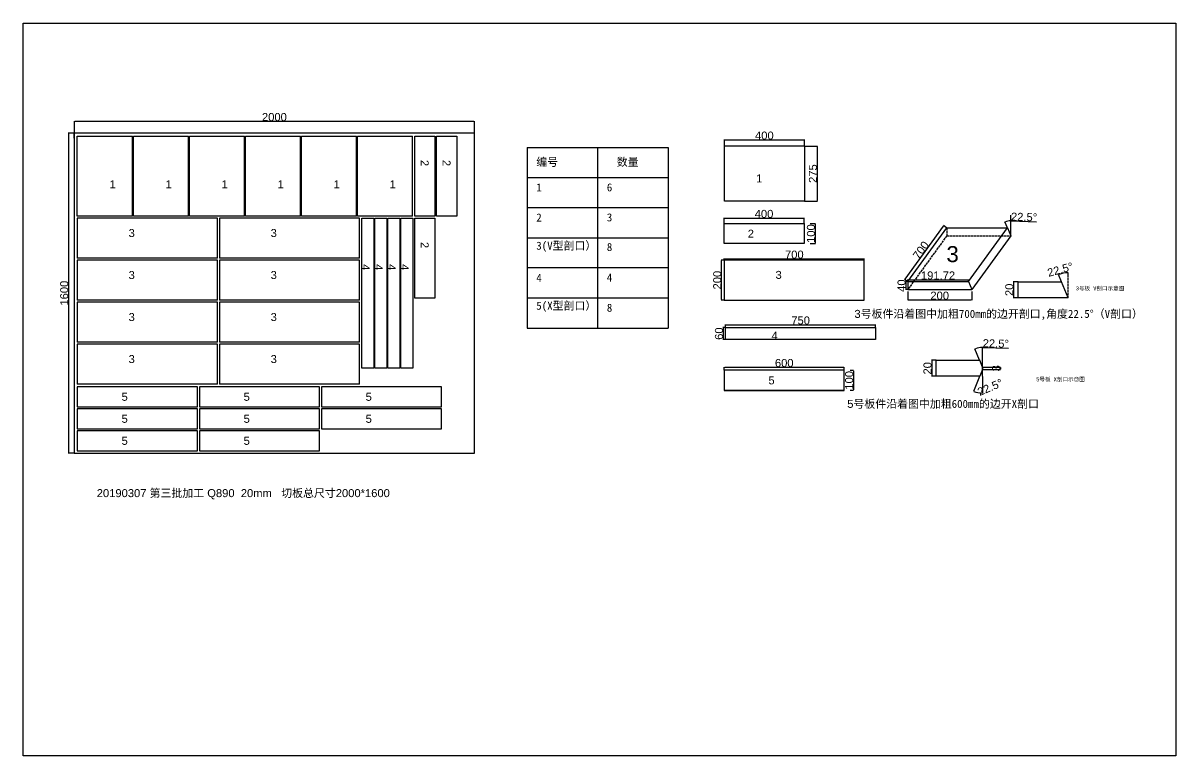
# Model space of a CAD drawing. Header units: millimetres. Extents: x 1213 to 10925, y 716 to 4379.
# Drawn here: x 1213 to 6975, y 716 to 4379 of the extents above; entities that cross this region are included whole.
import ezdxf

# ---------------------------------------------------------------- set-up
doc = ezdxf.new("R2010")
doc.units = ezdxf.units.MM
doc.linetypes.add('ACAD_ISO02W100', pattern=[15, 12, -3])
doc.layers.add('尺寸标注', color=6, linetype='Continuous')
doc.layers.add('标号', color=4, linetype='Continuous')
doc.styles.get("Standard").update_dxf_attribs({"font": 'arial.ttf'})
doc.dimstyles.new('边框总尺寸', dxfattribs={"dimtxt": 40, "dimasz": 2.5, "dimexe": 1.25, "dimexo": 0.625, "dimtad": 1, "dimtxsty": 'Standard', "dimcen": 2.5, "dimclrd": 6, "dimclre": 6, "dimclrt": 6, "dimadec": 0, "dimazin": 0, "dimtfac": 1, "dimtmove": 0, "dimatfit": 3, "dimfxl": 1, "dimarcsym": 0})

# ---------------------------------------------------------------- blocks, each defined once
blk = doc.blocks.new('*D38')
at = {"layer": 'Defpoints', "color": 0, "transparency": 16777216}
for p in [(4718, 3764), (5118, 3795.3), (5118, 3764)]:
    blk.add_point(p, dxfattribs=at)
at = {"layer": '尺寸标注', "color": 6, "lineweight": -2, "transparency": 16777216}
for p, q in [((4718, 3764.7), (4718, 3796.6)), ((4720.5, 3795.3), (5115.5, 3795.3)), ((5118, 3764.7), (5118, 3796.6))]:
    blk.add_line(p, q, dxfattribs=at)
at = {"layer": '尺寸标注', "color": 6, "transparency": 16777216}
for points in [[(4720.5, 3795.7), (4720.5, 3794.9), (4718, 3795.3)], [(5115.5, 3795.7), (5115.5, 3794.9), (5118, 3795.3)]]:
    blk.add_solid(points, dxfattribs=at)
at = {"layer": '尺寸标注', "color": 6, "transparency": 16777216, "insert": (4918, 3816.4), "char_height": 40, "attachment_point": 5}
blk.add_mtext('400', dxfattribs=at)
blk = doc.blocks.new('*D39')
at = {"layer": 'Defpoints', "color": 0, "transparency": 16777216}
for p in [(5118, 3764), (5118, 3489), (5182.1, 3489)]:
    blk.add_point(p, dxfattribs=at)
at = {"layer": '尺寸标注', "color": 6, "lineweight": -2, "transparency": 16777216}
for p, q in [((5118.6, 3764), (5183.3, 3764)), ((5182.1, 3761.5), (5182.1, 3491.5)), ((5118.6, 3489), (5183.3, 3489))]:
    blk.add_line(p, q, dxfattribs=at)
at = {"layer": '尺寸标注', "color": 6, "transparency": 16777216}
for points in [[(5181.7, 3761.5), (5182.5, 3761.5), (5182.1, 3764)], [(5181.7, 3491.5), (5182.5, 3491.5), (5182.1, 3489)]]:
    blk.add_solid(points, dxfattribs=at)
at = {"layer": '尺寸标注', "color": 6, "transparency": 16777216, "insert": (5161, 3626.5), "char_height": 40, "attachment_point": 5, "rotation": 90}
blk.add_mtext('275', dxfattribs=at)
blk = doc.blocks.new('*D40')
at = {"layer": 'Defpoints', "color": 0, "transparency": 16777216}
for p in [(4703.7, 3194), (4717.7, 3194), (4717.7, 2994)]:
    blk.add_point(p, dxfattribs=at)
at = {"layer": '尺寸标注', "color": 6, "lineweight": -2, "transparency": 16777216}
for p, q in [((4717.1, 3194), (4702.4, 3194)), ((4703.7, 2996.5), (4703.7, 3191.5)), ((4717.1, 2994), (4702.4, 2994))]:
    blk.add_line(p, q, dxfattribs=at)
at = {"layer": '尺寸标注', "color": 6, "transparency": 16777216}
for points in [[(4703.3, 3191.5), (4704.1, 3191.5), (4703.7, 3194)], [(4703.3, 2996.5), (4704.1, 2996.5), (4703.7, 2994)]]:
    blk.add_solid(points, dxfattribs=at)
at = {"layer": '尺寸标注', "color": 6, "transparency": 16777216, "insert": (4682.6, 3094), "char_height": 40, "attachment_point": 5, "rotation": 90}
blk.add_mtext('200', dxfattribs=at)
blk = doc.blocks.new('*D41')
at = {"layer": 'Defpoints', "color": 0, "transparency": 16777216}
for p in [(4717.7, 3194), (5417.7, 3200.4), (5417.7, 3194)]:
    blk.add_point(p, dxfattribs=at)
at = {"layer": '尺寸标注', "color": 6, "lineweight": -2, "transparency": 16777216}
for p, q in [((4717.7, 3194.6), (4717.7, 3201.6)), ((4720.2, 3200.4), (5415.2, 3200.4)), ((5417.7, 3194.6), (5417.7, 3201.6))]:
    blk.add_line(p, q, dxfattribs=at)
at = {"layer": '尺寸标注', "color": 6, "transparency": 16777216}
for points in [[(4720.2, 3200.8), (4720.2, 3200), (4717.7, 3200.4)], [(5415.2, 3200.8), (5415.2, 3200), (5417.7, 3200.4)]]:
    blk.add_solid(points, dxfattribs=at)
at = {"layer": '尺寸标注', "color": 6, "transparency": 16777216, "insert": (5067.7, 3221.4), "char_height": 40, "attachment_point": 5}
blk.add_mtext('700', dxfattribs=at)
blk = doc.blocks.new('*D42')
at = {"layer": 'Defpoints', "color": 0, "transparency": 16777216}
for p in [(4724.3, 2856.7), (5474.3, 2871.2), (5474.3, 2856.7)]:
    blk.add_point(p, dxfattribs=at)
at = {"layer": '尺寸标注', "color": 6, "lineweight": -2, "transparency": 16777216}
for p, q in [((4724.3, 2857.4), (4724.3, 2872.5)), ((4726.8, 2871.2), (5471.8, 2871.2)), ((5474.3, 2857.4), (5474.3, 2872.5))]:
    blk.add_line(p, q, dxfattribs=at)
at = {"layer": '尺寸标注', "color": 6, "transparency": 16777216}
for points in [[(4726.8, 2871.7), (4726.8, 2870.8), (4724.3, 2871.2)], [(5471.8, 2871.7), (5471.8, 2870.8), (5474.3, 2871.2)]]:
    blk.add_solid(points, dxfattribs=at)
at = {"layer": '尺寸标注', "color": 6, "transparency": 16777216, "insert": (5099.3, 2892.3), "char_height": 40, "attachment_point": 5}
blk.add_mtext('750', dxfattribs=at)
blk = doc.blocks.new('*D43')
at = {"layer": 'Defpoints', "color": 0, "transparency": 16777216}
for p in [(4724.3, 2856.7), (4712.3, 2796.7), (4724.3, 2796.7)]:
    blk.add_point(p, dxfattribs=at)
at = {"layer": '尺寸标注', "color": 6, "lineweight": -2, "transparency": 16777216}
for p, q in [((4723.7, 2856.7), (4711, 2856.7)), ((4712.3, 2854.2), (4712.3, 2799.2)), ((4723.7, 2796.7), (4711, 2796.7))]:
    blk.add_line(p, q, dxfattribs=at)
at = {"layer": '尺寸标注', "color": 6, "transparency": 16777216}
for points in [[(4711.9, 2854.2), (4712.7, 2854.2), (4712.3, 2856.7)], [(4711.9, 2799.2), (4712.7, 2799.2), (4712.3, 2796.7)]]:
    blk.add_solid(points, dxfattribs=at)
at = {"layer": '尺寸标注', "color": 6, "transparency": 16777216, "insert": (4691.3, 2826.7), "char_height": 40, "attachment_point": 5, "rotation": 90}
blk.add_mtext('60', dxfattribs=at)
blk = doc.blocks.new('*D44')
at = {"layer": 'Defpoints', "color": 0, "transparency": 16777216}
for p in [(3469, 3887.9), (1469, 3828.9), (3469, 3828.9)]:
    blk.add_point(p, dxfattribs=at)
at = {"layer": '尺寸标注', "color": 6, "lineweight": -2, "transparency": 16777216}
for p, q in [((1469, 3829.5), (1469, 3889.2)), ((1471.5, 3887.9), (3466.5, 3887.9)), ((3469, 3829.5), (3469, 3889.2))]:
    blk.add_line(p, q, dxfattribs=at)
at = {"layer": '尺寸标注', "color": 6, "transparency": 16777216}
for points in [[(1471.5, 3888.3), (1471.5, 3887.5), (1469, 3887.9)], [(3466.5, 3888.3), (3466.5, 3887.5), (3469, 3887.9)]]:
    blk.add_solid(points, dxfattribs=at)
at = {"layer": '尺寸标注', "color": 6, "transparency": 16777216, "insert": (2469, 3909), "char_height": 40, "attachment_point": 5}
blk.add_mtext('2000', dxfattribs=at)
blk = doc.blocks.new('*D45')
at = {"layer": 'Defpoints', "color": 0, "transparency": 16777216}
for p in [(1469, 3828.9), (1439.7, 2228.9), (1469, 2228.9)]:
    blk.add_point(p, dxfattribs=at)
at = {"layer": '尺寸标注', "color": 6, "lineweight": -2, "transparency": 16777216}
for p, q in [((1468.3, 3828.9), (1438.4, 3828.9)), ((1439.7, 3826.4), (1439.7, 2231.4)), ((1468.3, 2228.9), (1438.4, 2228.9))]:
    blk.add_line(p, q, dxfattribs=at)
at = {"layer": '尺寸标注', "color": 6, "transparency": 16777216}
for points in [[(1439.3, 3826.4), (1440.1, 3826.4), (1439.7, 3828.9)], [(1439.3, 2231.4), (1440.1, 2231.4), (1439.7, 2228.9)]]:
    blk.add_solid(points, dxfattribs=at)
at = {"layer": '尺寸标注', "color": 6, "transparency": 16777216, "insert": (1418.6, 3028.9), "char_height": 40, "attachment_point": 5, "rotation": 90}
blk.add_mtext('1600', dxfattribs=at)
blk = doc.blocks.new('*D46')
at = {"layer": 'Defpoints', "color": 0, "transparency": 16777216}
for p in [(5116.4, 3403.7), (4716.4, 3376.7), (5116.4, 3376.7)]:
    blk.add_point(p, dxfattribs=at)
at = {"layer": '尺寸标注', "color": 6, "lineweight": -2, "transparency": 16777216}
for p, q in [((4716.4, 3377.3), (4716.4, 3405)), ((4718.9, 3403.7), (5113.9, 3403.7)), ((5116.4, 3377.3), (5116.4, 3405))]:
    blk.add_line(p, q, dxfattribs=at)
at = {"layer": '尺寸标注', "color": 6, "transparency": 16777216}
for points in [[(4718.9, 3404.2), (4718.9, 3403.3), (4716.4, 3403.7)], [(5113.9, 3404.2), (5113.9, 3403.3), (5116.4, 3403.7)]]:
    blk.add_solid(points, dxfattribs=at)
at = {"layer": '尺寸标注', "color": 6, "transparency": 16777216, "insert": (4916.4, 3424.8), "char_height": 40, "attachment_point": 5}
blk.add_mtext('400', dxfattribs=at)
blk = doc.blocks.new('*D28')
at = {"layer": 'Defpoints', "color": 0, "transparency": 16777216}
for p in [(5146.1, 3376.7), (5146.1, 3276.7), (5172, 3276.7)]:
    blk.add_point(p, dxfattribs=at)
at = {"layer": '尺寸标注', "color": 6, "lineweight": -2, "transparency": 16777216}
for p, q in [((5146.7, 3376.7), (5173.3, 3376.7)), ((5172, 3374.2), (5172, 3279.2)), ((5146.7, 3276.7), (5173.3, 3276.7))]:
    blk.add_line(p, q, dxfattribs=at)
at = {"layer": '尺寸标注', "color": 6, "transparency": 16777216}
for points in [[(5171.6, 3374.2), (5172.4, 3374.2), (5172, 3376.7)], [(5171.6, 3279.2), (5172.4, 3279.2), (5172, 3276.7)]]:
    blk.add_solid(points, dxfattribs=at)
at = {"layer": '尺寸标注', "color": 6, "transparency": 16777216, "insert": (5151, 3326.7), "char_height": 40, "attachment_point": 5, "rotation": 90}
blk.add_mtext('100', dxfattribs=at)
blk = doc.blocks.new('*D24')
at = {"layer": 'Defpoints', "color": 0, "transparency": 16777216}
for p in [(5634.4, 3037), (5954.4, 3037), (5954.4, 2995.1)]:
    blk.add_point(p, dxfattribs=at)
at = {"layer": '尺寸标注', "color": 6, "lineweight": -2, "transparency": 16777216}
for p, q in [((5634.4, 3036.4), (5634.4, 2993.9)), ((5954.4, 3036.4), (5954.4, 2993.9)), ((5636.9, 2995.1), (5951.9, 2995.1))]:
    blk.add_line(p, q, dxfattribs=at)
at = {"layer": '尺寸标注', "color": 6, "transparency": 16777216}
for points in [[(5636.9, 2995.5), (5636.9, 2994.7), (5634.4, 2995.1)], [(5951.9, 2995.5), (5951.9, 2994.7), (5954.4, 2995.1)]]:
    blk.add_solid(points, dxfattribs=at)
at = {"layer": '尺寸标注', "color": 6, "transparency": 16777216, "insert": (5794.4, 3016.2), "char_height": 40, "attachment_point": 5}
blk.add_mtext('200', dxfattribs=at)
blk = doc.blocks.new('*D29')
at = {"layer": 'Defpoints', "color": 0, "transparency": 16777216}
for p in [(5634.4, 3086.6), (5624.7, 3046.6), (5634.4, 3046.6)]:
    blk.add_point(p, dxfattribs=at)
at = {"layer": '尺寸标注', "color": 6, "lineweight": -2, "transparency": 16777216}
for p, q in [((5633.7, 3086.6), (5623.5, 3086.6)), ((5624.7, 3084.1), (5624.7, 3049.1)), ((5633.7, 3046.6), (5623.5, 3046.6))]:
    blk.add_line(p, q, dxfattribs=at)
at = {"layer": '尺寸标注', "color": 6, "transparency": 16777216}
for points in [[(5624.3, 3084.1), (5625.1, 3084.1), (5624.7, 3086.6)], [(5624.3, 3049.1), (5625.1, 3049.1), (5624.7, 3046.6)]]:
    blk.add_solid(points, dxfattribs=at)
at = {"layer": '尺寸标注', "color": 6, "transparency": 16777216, "insert": (5603.7, 3066.6), "char_height": 40, "attachment_point": 5, "rotation": 90}
blk.add_mtext('40', dxfattribs=at)
blk = doc.blocks.new('*D30')
at = {"layer": 'Defpoints', "color": 0, "transparency": 16777216}
for p in [(5815.2, 3365.9), (5829.6, 3355.5), (5634.4, 3086.6)]:
    blk.add_point(p, dxfattribs=at)
at = {"layer": '尺寸标注', "color": 6, "lineweight": -2, "transparency": 16777216}
for p, q in [((5621.5, 3099), (5813.8, 3363.9)), ((5829.1, 3355.8), (5814.2, 3366.6)), ((5633.9, 3086.9), (5619, 3097.7))]:
    blk.add_line(p, q, dxfattribs=at)
at = {"layer": '尺寸标注', "color": 6, "transparency": 16777216}
for points in [[(5813.4, 3364.1), (5814.1, 3363.6), (5815.2, 3365.9)], [(5621.1, 3099.3), (5621.8, 3098.8), (5620, 3097)]]:
    blk.add_solid(points, dxfattribs=at)
at = {"layer": '尺寸标注', "color": 6, "transparency": 16777216, "insert": (5700.6, 3243.8), "char_height": 40, "attachment_point": 5, "rotation": 54.01682}
blk.add_mtext('700', dxfattribs=at)
blk = doc.blocks.new('*D25')
at = {"layer": 'Defpoints', "color": 0, "transparency": 16777216}
for p in [(5634.4, 3086.6), (5937.8, 3096.1), (5937.8, 3086.6)]:
    blk.add_point(p, dxfattribs=at)
at = {"layer": '尺寸标注', "color": 6, "lineweight": -2, "transparency": 16777216}
for p, q in [((5634.4, 3087.2), (5634.4, 3097.4)), ((5636.9, 3096.1), (5935.3, 3096.1)), ((5937.8, 3087.2), (5937.8, 3097.4))]:
    blk.add_line(p, q, dxfattribs=at)
at = {"layer": '尺寸标注', "color": 6, "transparency": 16777216}
for points in [[(5636.9, 3096.5), (5636.9, 3095.7), (5634.4, 3096.1)], [(5935.3, 3096.5), (5935.3, 3095.7), (5937.8, 3096.1)]]:
    blk.add_solid(points, dxfattribs=at)
at = {"layer": '尺寸标注', "color": 6, "transparency": 16777216, "insert": (5786.1, 3117.2), "char_height": 40, "attachment_point": 5}
blk.add_mtext('191.72', dxfattribs=at)
blk = doc.blocks.new('*D31')
at = {"layer": 'Defpoints', "color": 0, "transparency": 16777216}
for p in [(5317.3, 2658.6), (4717.3, 2643.2), (5317.3, 2643.2)]:
    blk.add_point(p, dxfattribs=at)
at = {"layer": '尺寸标注', "color": 6, "lineweight": -2, "transparency": 16777216}
for p, q in [((4717.3, 2643.8), (4717.3, 2659.8)), ((4719.8, 2658.6), (5314.8, 2658.6)), ((5317.3, 2643.8), (5317.3, 2659.8))]:
    blk.add_line(p, q, dxfattribs=at)
at = {"layer": '尺寸标注', "color": 6, "transparency": 16777216}
for points in [[(4719.8, 2659), (4719.8, 2658.1), (4717.3, 2658.6)], [(5314.8, 2659), (5314.8, 2658.1), (5317.3, 2658.6)]]:
    blk.add_solid(points, dxfattribs=at)
at = {"layer": '尺寸标注', "color": 6, "transparency": 16777216, "insert": (5017.3, 2679.6), "char_height": 40, "attachment_point": 5}
blk.add_mtext('600', dxfattribs=at)
blk = doc.blocks.new('*D26')
at = {"layer": 'Defpoints', "color": 0, "transparency": 16777216}
for p in [(5346.9, 2643.2), (5346.9, 2543.2), (5363, 2543.2)]:
    blk.add_point(p, dxfattribs=at)
at = {"layer": '尺寸标注', "color": 6, "lineweight": -2, "transparency": 16777216}
for p, q in [((5347.5, 2643.2), (5364.2, 2643.2)), ((5363, 2640.7), (5363, 2545.7)), ((5347.5, 2543.2), (5364.2, 2543.2))]:
    blk.add_line(p, q, dxfattribs=at)
at = {"layer": '尺寸标注', "color": 6, "transparency": 16777216}
for points in [[(5362.5, 2640.7), (5363.4, 2640.7), (5363, 2643.2)], [(5362.5, 2545.7), (5363.4, 2545.7), (5363, 2543.2)]]:
    blk.add_solid(points, dxfattribs=at)
at = {"layer": '尺寸标注', "color": 6, "transparency": 16777216, "insert": (5341.9, 2593.2), "char_height": 40, "attachment_point": 5, "rotation": 90}
blk.add_mtext('100', dxfattribs=at)
blk = doc.blocks.new('*D27')
at = {"layer": 'Defpoints', "color": 0, "transparency": 16777216}
for p in [(6008.5, 2659.3), (6008.5, 2647.3), (6097.7, 2647.3)]:
    blk.add_point(p, dxfattribs=at)
at = {"layer": '尺寸标注', "color": 6, "lineweight": -2, "transparency": 16777216}
for p, q in [((6009.1, 2659.3), (6099, 2659.3)), ((6097.7, 2656.8), (6097.7, 2649.8)), ((6009.1, 2647.3), (6099, 2647.3))]:
    blk.add_line(p, q, dxfattribs=at)
at = {"layer": '尺寸标注', "color": 6, "transparency": 16777216}
for points in [[(6097.3, 2656.8), (6098.1, 2656.8), (6097.7, 2659.3)], [(6097.3, 2649.8), (6098.1, 2649.8), (6097.7, 2647.3)]]:
    blk.add_solid(points, dxfattribs=at)
at = {"layer": '尺寸标注', "color": 6, "transparency": 16777216, "insert": (6076.7, 2653.3), "char_height": 40, "attachment_point": 5, "rotation": 90}
blk.add_mtext('3', dxfattribs=at)
blk = doc.blocks.new('*D32')
at = {"layer": 'Defpoints', "color": 0, "transparency": 16777216}
for p in [(5777.5, 2693.3), (5754.4, 2613.3), (5777.5, 2613.3)]:
    blk.add_point(p, dxfattribs=at)
at = {"layer": '尺寸标注', "color": 6, "lineweight": -2, "transparency": 16777216}
for p, q in [((5776.9, 2693.3), (5753.2, 2693.3)), ((5754.4, 2690.8), (5754.4, 2615.8)), ((5776.9, 2613.3), (5753.2, 2613.3))]:
    blk.add_line(p, q, dxfattribs=at)
at = {"layer": '尺寸标注', "color": 6, "transparency": 16777216}
for points in [[(5754, 2690.8), (5754.8, 2690.8), (5754.4, 2693.3)], [(5754, 2615.8), (5754.8, 2615.8), (5754.4, 2613.3)]]:
    blk.add_solid(points, dxfattribs=at)
at = {"layer": '尺寸标注', "color": 6, "transparency": 16777216, "insert": (5733.4, 2653.3), "char_height": 40, "attachment_point": 5, "rotation": 90}
blk.add_mtext('20', dxfattribs=at)
blk = doc.blocks.new('*D33')
at = {"layer": 'Defpoints', "color": 0, "transparency": 16777216}
for p in [(5983, 2754.3), (5994.4, 2693.3), (6008.5, 2687.3), (6008.5, 2659.3), (6008.5, 2613.3)]:
    blk.add_point(p, dxfattribs=at)
at = {"layer": '尺寸标注', "color": 6, "lineweight": -2, "transparency": 16777216}
for p, q in [((5994.2, 2693.9), (5970.4, 2751.3)), ((6008.5, 2687.9), (6008.5, 2758.9)), ((6011, 2757.6), (6138, 2754.4))]:
    blk.add_line(p, q, dxfattribs=at)
for start, end in [(91.45575, 111.04425), (88.54425, 90)]:
    blk.add_arc((6008.5, 2659.3), 98.4, start, end, dxfattribs=at)
at = {"layer": '尺寸标注', "color": 6, "transparency": 16777216}
for points in [[(5973.3, 2750.7), (5973, 2751.5), (5970.8, 2750.2)], [(6006, 2758.1), (6006, 2757.2), (6008.5, 2757.7)]]:
    blk.add_solid(points, dxfattribs=at)
at = {"layer": '尺寸标注', "color": 6, "transparency": 16777216, "insert": (6075, 2777.1), "char_height": 40, "attachment_point": 5, "rotation": 358.54425}
blk.add_mtext('22.5°', dxfattribs=at)
blk = doc.blocks.new('*D34')
at = {"layer": 'Defpoints', "color": 0, "transparency": 16777216}
for p in [(6008.5, 2687.3), (5994.4, 2613.3), (6008.5, 2647.3), (6008.5, 2613.3), (5978, 2533.5)]:
    blk.add_point(p, dxfattribs=at)
at = {"layer": '尺寸标注', "color": 6, "lineweight": -2, "transparency": 16777216}
for p, q in [((5994.2, 2612.7), (5962.9, 2537.3)), ((6008.5, 2612.7), (6008.5, 2528.2))]:
    blk.add_line(p, q, dxfattribs=at)
blk.add_arc((6008.5, 2647.3), 117.8, 248.71567, 268.78433, dxfattribs=at)
at = {"layer": '尺寸标注', "color": 6, "transparency": 16777216}
for points in [[(5965.6, 2537.1), (5965.9, 2537.9), (5963.4, 2538.4)], [(6006, 2529.9), (6006, 2529.1), (6008.5, 2529.4)]]:
    blk.add_solid(points, dxfattribs=at)
at = {"layer": '尺寸标注', "color": 6, "transparency": 16777216, "insert": (6046.7, 2558.4), "char_height": 40, "attachment_point": 5, "rotation": 23.26183}
blk.add_mtext('22.5°', dxfattribs=at)
blk = doc.blocks.new('*D35')
at = {"layer": 'Defpoints', "color": 0, "transparency": 16777216}
for p in [(6149.6, 3418.5), (6130.2, 3387.9), (6133, 3355.5), (6149.6, 3315.5), (6149.6, 3315.5)]:
    blk.add_point(p, dxfattribs=at)
at = {"layer": '尺寸标注', "color": 6, "lineweight": -2, "transparency": 16777216}
for p, q in [((6132.8, 3356), (6120.4, 3385.9)), ((6152.1, 3390.4), (6279.1, 3386.1))]:
    blk.add_line(p, q, dxfattribs=at)
for start, end in [(91.91077, 110.58923), (88.08923, 90)]:
    blk.add_arc((6149.6, 3315.5), 75, start, end, dxfattribs=at)
at = {"layer": '尺寸标注', "color": 6, "transparency": 16777216}
for points in [[(6123.4, 3385.3), (6123.1, 3386), (6120.9, 3384.7)], [(6147.1, 3390.8), (6147.1, 3390), (6149.6, 3390.4)]]:
    blk.add_solid(points, dxfattribs=at)
at = {"layer": '尺寸标注', "color": 6, "transparency": 16777216, "insert": (6216.3, 3409.3), "char_height": 40, "attachment_point": 5, "rotation": 358.08923}
blk.add_mtext('22.5°', dxfattribs=at)
blk = doc.blocks.new('*D36')
at = {"layer": 'Defpoints', "color": 0, "transparency": 16777216}
for p in [(6186.8, 3085.6), (6163.6, 3005.6), (6186.8, 3005.6)]:
    blk.add_point(p, dxfattribs=at)
at = {"layer": '尺寸标注', "color": 6, "lineweight": -2, "transparency": 16777216}
for p, q in [((6186.1, 3085.6), (6162.4, 3085.6)), ((6163.6, 3083.1), (6163.6, 3008.1)), ((6186.1, 3005.6), (6162.4, 3005.6))]:
    blk.add_line(p, q, dxfattribs=at)
at = {"layer": '尺寸标注', "color": 6, "transparency": 16777216}
for points in [[(6163.2, 3083.1), (6164.1, 3083.1), (6163.6, 3085.6)], [(6163.2, 3008.1), (6164.1, 3008.1), (6163.6, 3005.6)]]:
    blk.add_solid(points, dxfattribs=at)
at = {"layer": '尺寸标注', "color": 6, "transparency": 16777216, "insert": (6142.6, 3045.6), "char_height": 40, "attachment_point": 5, "rotation": 90}
blk.add_mtext('20', dxfattribs=at)
blk = doc.blocks.new('*D37')
at = {"layer": 'Defpoints', "color": 0, "transparency": 16777216}
for p in [(6420.4, 3130.3), (6436.8, 3116.5), (6403.6, 3085.6), (6436.8, 3005.6), (6436.8, 3005.6)]:
    blk.add_point(p, dxfattribs=at)
at = {"layer": '尺寸标注', "color": 6, "lineweight": -2, "transparency": 16777216}
for p, q in [((6403.4, 3086.2), (6388.2, 3122.9)), ((6436.8, 3117.2), (6436.8, 3132.6))]:
    blk.add_line(p, q, dxfattribs=at)
blk.add_arc((6436.8, 3005.6), 125.7, 91.13953, 111.36047, dxfattribs=at)
at = {"layer": '尺寸标注', "color": 6, "transparency": 16777216}
for points in [[(6391.1, 3122.3), (6390.8, 3123.1), (6388.7, 3121.8)], [(6434.3, 3131.7), (6434.3, 3130.9), (6436.8, 3131.3)]]:
    blk.add_solid(points, dxfattribs=at)
at = {"layer": '尺寸标注', "color": 6, "transparency": 16777216, "insert": (6397, 3146.9), "char_height": 40, "attachment_point": 5, "rotation": 15.71052}
blk.add_mtext('22.5°', dxfattribs=at)

msp = doc.modelspace()

# ---------------------------------------------------------------- linework, layer by layer
for p, q in [((3468.975, 3828.855), (1468.975, 3828.855)), ((1468.975, 3828.855), (1468.975, 2228.855)), ((1468.975, 3803.855), (1468.975, 3828.855)), ((1483.975, 3813.388), (1758.975, 3813.388)), ((1483.975, 3413.388), (1483.975, 3813.388)), ((1758.975, 3413.388), (1758.975, 3813.388)), ((1763.975, 3813.388), (2038.975, 3813.388)), ((1763.975, 3413.388), (1763.975, 3813.388)), ((2038.975, 3413.388), (2038.975, 3813.388)), ((2043.975, 3813.388), (2318.975, 3813.388)), ((2043.975, 3413.388), (2043.975, 3813.388)), ((2318.975, 3413.388), (2318.975, 3813.388)), ((2323.975, 3813.388), (2598.975, 3813.388)), ((2323.975, 3413.388), (2323.975, 3813.388)), ((2598.975, 3413.388), (2598.975, 3813.388)), ((2603.975, 3813.388), (2878.975, 3813.388)), ((2603.975, 3413.388), (2603.975, 3813.388)), ((2878.975, 3413.388), (2878.975, 3813.388)), ((2883.975, 3813.388), (3158.975, 3813.388)), ((2883.975, 3413.388), (2883.975, 3813.388)), ((3158.975, 3413.388), (3158.975, 3813.388)), ((3170.634, 3413.388), (3170.634, 3813.388)), ((3170.634, 3813.388), (3270.634, 3813.388)), ((3270.634, 3813.388), (3270.634, 3413.388)), ((3280.08, 3413.388), (3280.08, 3813.388)), ((3280.08, 3813.388), (3380.08, 3813.388)), ((3380.08, 3813.388), (3380.08, 3413.388)), ((3468.975, 2228.855), (3468.975, 3828.855)), ((3732.18, 3757.025), (4437.244, 3757.025)), ((3732.18, 3757.025), (3732.18, 2853.608)), ((4084.712, 3757.025), (4084.712, 2853.608)), ((4437.244, 3757.025), (4437.244, 2853.608)), ((4717.996, 3489.031), (4717.996, 3764.031)), ((5117.996, 3764.031), (4717.996, 3764.031)), ((5117.996, 3764.031), (5117.996, 3489.031)), ((3732.18, 3607.025), (4437.244, 3607.025)), ((5117.996, 3489.031), (4717.996, 3489.031)), ((1758.975, 3413.388), (1483.975, 3413.388)), ((2183.975, 3403.388), (1483.975, 3403.388)), ((1483.975, 3403.388), (1483.975, 3203.388)), ((2038.975, 3413.388), (1763.975, 3413.388)), ((2318.975, 3413.388), (2043.975, 3413.388)), ((2183.975, 3203.388), (2183.975, 3403.388)), ((2893.975, 3403.388), (2193.975, 3403.388)), ((2193.975, 3403.388), (2193.975, 3203.388)), ((2598.975, 3413.388), (2323.975, 3413.388)), ((2878.975, 3413.388), (2603.975, 3413.388)), ((3158.975, 3413.388), (2883.975, 3413.388)), ((2893.975, 3203.388), (2893.975, 3403.388)), ((2905.494, 2653.388), (2905.494, 3403.388)), ((2905.494, 3403.388), (2965.494, 3403.388)), ((2965.494, 3403.388), (2965.494, 2653.388)), ((2970.494, 2653.388), (2970.494, 3403.388)), ((2970.494, 3403.388), (3030.494, 3403.388)), ((3030.494, 3403.388), (3030.494, 2653.388)), ((3035.494, 2653.388), (3035.494, 3403.388)), ((3035.494, 3403.388), (3095.494, 3403.388)), ((3095.494, 3403.388), (3095.494, 2653.388)), ((3100.494, 2653.388), (3100.494, 3403.388)), ((3100.494, 3403.388), (3160.494, 3403.388)), ((3160.494, 3403.388), (3160.494, 2653.388)), ((3270.634, 3413.388), (3170.634, 3413.388)), ((3170.634, 3003.388), (3170.634, 3403.388)), ((3170.634, 3403.388), (3270.634, 3403.388)), ((3270.634, 3403.388), (3270.634, 3003.388)), ((3380.08, 3413.388), (3280.08, 3413.388)), ((3732.18, 3457.025), (4437.244, 3457.025)), ((6149.615, 3315.459), (6149.615, 3418.456)), ((4716.421, 3276.708), (4716.421, 3376.708)), ((4716.421, 3376.708), (5116.421, 3376.708)), ((5116.421, 3376.708), (5116.421, 3276.708)), ((5634.372, 3086.564), (5829.615, 3355.459)), ((5829.615, 3355.459), (6133.046, 3355.459)), ((5937.804, 3086.564), (6133.046, 3355.459)), ((6133.046, 3355.459), (6149.615, 3315.459)), ((3732.18, 3305.316), (4437.244, 3305.316)), ((6149.615, 3315.459), (5954.372, 3046.564)), ((5116.421, 3276.708), (4716.421, 3276.708)), ((2183.975, 3203.388), (1483.975, 3203.388)), ((2183.975, 3193.388), (1483.975, 3193.388)), ((1483.975, 3193.388), (1483.975, 2993.388)), ((2183.975, 2993.388), (2183.975, 3193.388)), ((2893.975, 3203.388), (2193.975, 3203.388)), ((2893.975, 3193.388), (2193.975, 3193.388)), ((2193.975, 3193.388), (2193.975, 2993.388)), ((2893.975, 2993.388), (2893.975, 3193.388)), ((4717.696, 3194.005), (4717.696, 2994.005)), ((5417.696, 3194.005), (4717.696, 3194.005)), ((5417.696, 2994.005), (5417.696, 3194.005)), ((3732.18, 3157.025), (4437.244, 3157.025)), ((5634.372, 3086.564), (5937.804, 3086.564)), ((5634.372, 3086.564), (5634.372, 3046.564)), ((5937.804, 3086.564), (5954.372, 3046.564)), ((6436.772, 3005.632), (6403.635, 3085.632)), ((3270.634, 3003.388), (3170.634, 3003.388)), ((3732.18, 3005.316), (4437.244, 3005.316)), ((5634.372, 3046.564), (5954.372, 3046.564)), ((2183.975, 2993.388), (1483.975, 2993.388)), ((2183.975, 2983.388), (1483.975, 2983.388)), ((1483.975, 2983.388), (1483.975, 2783.388)), ((2183.975, 2783.388), (2183.975, 2983.388)), ((2893.975, 2993.388), (2193.975, 2993.388)), ((2893.975, 2983.388), (2193.975, 2983.388)), ((2193.975, 2983.388), (2193.975, 2783.388)), ((2893.975, 2783.388), (2893.975, 2983.388)), ((3732.18, 2853.608), (4437.244, 2853.608)), ((4724.346, 2856.744), (5474.346, 2856.744)), ((4724.346, 2796.744), (4724.346, 2856.744)), ((5474.346, 2856.744), (5474.346, 2796.744)), ((2183.975, 2783.388), (1483.975, 2783.388)), ((2183.975, 2773.388), (1483.975, 2773.388)), ((1483.975, 2773.388), (1483.975, 2573.388)), ((2183.975, 2573.388), (2183.975, 2773.388)), ((2893.975, 2783.388), (2193.975, 2783.388)), ((2893.975, 2773.388), (2193.975, 2773.388)), ((2193.975, 2773.388), (2193.975, 2573.388)), ((2893.975, 2573.388), (2893.975, 2773.388)), ((5474.346, 2796.744), (4724.346, 2796.744)), ((1483.975, 2733.388), (1483.975, 2723.388)), ((2965.494, 2653.388), (2905.494, 2653.388)), ((3030.494, 2653.388), (2970.494, 2653.388)), ((3095.494, 2653.388), (3035.494, 2653.388)), ((3160.494, 2653.388), (3100.494, 2653.388)), ((6008.488, 2659.277), (5994.405, 2693.277)), ((6008.488, 2613.277), (6008.488, 2687.277)), ((4717.346, 2643.183), (4717.346, 2543.183)), ((5317.346, 2643.183), (4717.346, 2643.183)), ((5317.346, 2543.183), (5317.346, 2643.183)), ((6008.488, 2647.277), (5994.405, 2613.277)), ((2183.975, 2573.388), (1483.975, 2573.388)), ((1483.975, 2561), (1483.975, 2461)), ((2083.975, 2561), (1483.975, 2561)), ((2083.975, 2461), (2083.975, 2561)), ((2093.975, 2561), (2093.975, 2461)), ((2693.975, 2561), (2093.975, 2561)), ((2893.975, 2573.388), (2193.975, 2573.388)), ((2693.975, 2461), (2693.975, 2561)), ((2703.975, 2561), (2703.975, 2461)), ((3303.975, 2561), (2703.975, 2561)), ((3303.975, 2461), (3303.975, 2561)), ((1483.975, 2461), (2083.975, 2461)), ((1483.975, 2451), (1483.975, 2351)), ((2083.975, 2451), (1483.975, 2451)), ((2083.975, 2351), (2083.975, 2451)), ((2093.975, 2461), (2693.975, 2461)), ((2093.975, 2451), (2093.975, 2351)), ((2693.975, 2451), (2093.975, 2451)), ((2693.975, 2351), (2693.975, 2451)), ((2703.975, 2461), (3303.975, 2461)), ((2703.975, 2451), (2703.975, 2351)), ((3303.975, 2451), (2703.975, 2451)), ((3303.975, 2351), (3303.975, 2451)), ((1483.975, 2351), (2083.975, 2351)), ((1483.975, 2341), (1483.975, 2241)), ((2083.975, 2341), (1483.975, 2341)), ((2083.975, 2241), (2083.975, 2341)), ((2093.975, 2351), (2693.975, 2351)), ((2093.975, 2341), (2093.975, 2241)), ((2693.975, 2341), (2093.975, 2341)), ((2693.975, 2241), (2693.975, 2341)), ((2703.975, 2351), (3303.975, 2351)), ((1468.975, 2228.855), (3468.975, 2228.855)), ((1483.975, 2241), (2083.975, 2241)), ((2093.975, 2241), (2693.975, 2241))]:
    msp.add_line(p, q)
at = {"linetype": 'ACAD_ISO02W100'}
for p, q in [((5829.615, 3355.459), (5829.615, 3315.459)), ((5829.615, 3315.459), (5634.372, 3046.564)), ((5829.615, 3315.459), (6149.615, 3315.459)), ((6436.772, 3005.632), (6436.772, 3116.536))]:
    msp.add_line(p, q, dxfattribs=at)
at = {"lineweight": 30}
msp.add_line((4717.696, 2994.005), (5417.696, 2994.005), dxfattribs=at)
at = {"lineweight": 35}
msp.add_line((4717.346, 2543.183), (5317.346, 2543.183), dxfattribs=at)
for points in [[(6436.772, 3005.632), (6186.759, 3005.632), (6186.759, 3085.632), (6403.635, 3085.632)], [(5994.405, 2613.277), (5777.528, 2613.277), (5777.528, 2693.277), (5994.405, 2693.277)], [(6008.488, 2659.277), (6008.488, 2647.277)]]:
    msp.add_lwpolyline(points)
at = {"layer": '尺寸标注'}
msp.add_lwpolyline([(1212.689, 4379.032), (6975.303, 4379.032), (6975.303, 715.678), (1212.689, 715.678)], close=True, dxfattribs=at)

# ---------------------------------------------------------------- texts
at = {"layer": '尺寸标注', "char_height": 20, "width": 990.72979, "attachment_point": 1}
for s, insert in [('3{\\fSimSun|b0|i0|c134|p2;号板 V剖口示意图}', (6474.625, 3063.068)), ('5{\\fSimSun|b0|i0|c134|p2;号板 X剖口示意图}', (6277.228, 2608.398))]:
    msp.add_mtext(s, dxfattribs=dict(at, insert=insert))
at = {"layer": '标号', "char_height": 40, "attachment_point": 7, "rotation": 270}
for s, insert in [('2 ', (3200.054, 3694.842)), ('2 ', (3309.5, 3694.842)), ('2 ', (3200.054, 3284.842)), ('4 ', (2905.494, 3173.998)), ('4 ', (2970.494, 3173.998)), ('4 ', (3035.494, 3173.998)), ('4 ', (3100.494, 3173.998))]:
    msp.add_mtext_dynamic_manual_height_columns(s, width=70.10425, gutter_width=12.5, heights=[0], dxfattribs=dict(at, insert=insert))
at = {"layer": '标号', "attachment_point": 7}
for s, width, heights, insert, char_height in [('{\\fSimSun|b0|i0|c134|p2;编号}', 1605.41615, [52.667], (3778.103, 3660.03), 40), ('{\\fSimSun|b0|i0|c134|p2;数量}', 1605.41615, [52.667], (4180.321, 3660.03), 40), ('1 ', 70.10425, [0], (1645.041, 3552.959), 40), ('1 ', 70.10425, [0], (1925.041, 3552.959), 40), ('1 ', 70.10425, [0], (2205.041, 3552.959), 40), ('1 ', 70.10425, [0], (2485.041, 3552.959), 40), ('1 ', 70.10425, [0], (2765.041, 3552.959), 40), ('1 ', 70.10425, [0], (3045.041, 3552.959), 40), ('{\\fSimSun|b0|i0|c134|p2;1}', 1605.41615, [52.667], (3778.103, 3537.092), 40), ('{\\fSimSun|b0|i0|c134|p2;6}', 1605.41615, [52.667], (4130.635, 3537.092), 40), ('1 ', 70.10425, [0], (4876.48, 3582.409), 40), ('{\\fSimSun|b0|i0|c134|p2;2}', 1605.41615, [52.667], (3778.103, 3387.092), 40), ('{\\fSimSun|b0|i0|c134|p2;3}', 1605.41615, [52.667], (4130.635, 3387.092), 40), ('3 ', 70.10425, [0], (1740.128, 3309.003), 40), ('3 ', 70.10425, [0], (2450.128, 3309.003), 40), ('2 ', 70.10425, [0], (4834.967, 3306.129), 40), ('{\\fSimSun|b0|i0|c134|p2;3(V型剖口）}', 1605.41615, [52.667], (3778.103, 3235.383), 40), ('{\\fSimSun|b0|i0|c134|p2;8}', 1605.41615, [52.667], (4130.635, 3238.801), 40), ('3 ', 70.10425, [0], (5827.702, 3182.9), 80), ('3 ', 70.10425, [0], (1740.128, 3099.003), 40), ('3 ', 70.10425, [0], (2450.128, 3099.003), 40), ('{\\fSimSun|b0|i0|c134|p2;4}', 1605.41615, [52.667], (3778.103, 3085.383), 40), ('{\\fSimSun|b0|i0|c134|p2;4}', 1605.41615, [52.667], (4130.635, 3087.092), 40), ('3 ', 70.10425, [0], (4973.849, 3099.619), 40), ('{\\fSimSun|b0|i0|c134|p2;5(X型剖口）}', 1605.41615, [52.667], (3778.103, 2935.383), 40), ('{\\fSimSun|b0|i0|c134|p2;8}', 1605.41615, [52.667], (4130.635, 2935.383), 40), ('3{\\fSimSun|b0|i0|c134|p2;号板件沿着图中加粗700mm的边开剖口,角度22.5°（V剖口）}', 1605.41615, [52.667], (5368.226, 2895.077), 40), ('3 ', 70.10425, [0], (1740.128, 2889.003), 40), ('3 ', 70.10425, [0], (2450.128, 2889.003), 40), ('4 ', 70.10425, [0], (4953.737, 2796.744), 40), ('3 ', 70.10425, [0], (1740.128, 2679.003), 40), ('3 ', 70.10425, [0], (2450.128, 2679.003), 40), ('5 ', 70.10425, [0], (4938.385, 2572.462), 40), ('5 ', 70.10425, [0], (1705.014, 2490.278), 40), ('5 ', 70.10425, [0], (2315.014, 2490.278), 40), ('5 ', 70.10425, [0], (2925.014, 2490.278), 40), ('5{\\fSimSun|b0|i0|c134|p2;号板件沿着图中加粗600mm的边开X剖口}', 1605.41615, [52.667], (5332.238, 2450.854), 40), ('5 ', 70.10425, [0], (1705.014, 2380.278), 40), ('5 ', 70.10425, [0], (2315.014, 2380.278), 40), ('5 ', 70.10425, [0], (2925.014, 2380.278), 40), ('5 ', 70.10425, [0], (1705.014, 2270.278), 40), ('5 ', 70.10425, [0], (2315.014, 2270.278), 40), ('20190307 {\\fSimSun|b0|i0|c134|p2;第三批加工} Q890  20mm   {\\fSimSun|b0|i0|c134|p2;切板总尺寸}2000*1600', 1605.41615, [52.667], (1580.958, 1998.378), 40)]:
    msp.add_mtext_dynamic_manual_height_columns(s, width=width, gutter_width=12.5, heights=heights, dxfattribs=dict(at, insert=insert, char_height=char_height))

# ---------------------------------------------------------------- dimensions: what is measured, and where the dimension line sits
at = {"layer": '尺寸标注'}
for p1, p2, distance, picture, middle in [((1468.975, 3828.855), (3468.975, 3828.855), 59.062, '*D44', (2468.975, 3908.964)), ((1468.975, 3828.855), (1468.975, 2228.855), -29.3, '*D45', (1418.627, 3028.855)), ((4717.996, 3764.031), (5117.996, 3764.031), 31.285, '*D38', (4917.996, 3816.363)), ((5117.996, 3764.031), (5117.996, 3489.031), 64.101, '*D39', (5161.048, 3626.531)), ((4716.421, 3376.708), (5116.421, 3376.708), 27.036, '*D46', (4916.421, 3424.792)), ((5146.088, 3376.708), (5146.088, 3276.708), 25.917, '*D28', (5150.958, 3326.708)), ((4717.696, 3194.005), (5417.696, 3194.005), 6.363, '*D41', (5067.696, 3221.416)), ((4717.696, 2994.005), (4717.696, 3194.005), 14.009, '*D40', (4682.639, 3094.005)), ((4724.346, 2856.744), (5474.346, 2856.744), 14.502, '*D42', (5099.346, 2892.294)), ((4724.346, 2856.744), (4724.346, 2796.744), -12.047, '*D43', (4691.252, 2826.744)), ((4717.346, 2643.183), (5317.346, 2643.183), 15.376, '*D31', (5017.346, 2679.607)), ((5346.867, 2643.183), (5346.867, 2543.183), 16.093, '*D26', (5341.913, 2593.183))]:
    dim = msp.add_aligned_dim(p1=p1, p2=p2, distance=distance, dimstyle='边框总尺寸', dxfattribs=at)
    dim.commit()
    dim.dimension.update_dxf_attribs({"geometry": picture, "text_midpoint": middle})
for base, line1, line2, picture, middle in [((6130.212, 3387.872), ((6149.615, 3315.459), (6149.615, 3418.456)), ((6133.046, 3355.459), (6149.615, 3315.459)), '*D35', (6216.285, 3409.304)), ((5983.021, 2754.323), ((6008.488, 2613.277), (6008.488, 2687.277)), ((6008.488, 2659.277), (5994.405, 2693.277)), '*D33', (6075.006, 2777.071))]:
    dim = msp.add_angular_dim_2l(base=base, line1=line1, line2=line2, text='22.5°', dimstyle='边框总尺寸', dxfattribs=at)
    dim.commit()
    dim.dimension.update_dxf_attribs({"geometry": picture, "text_midpoint": middle})
for p1, p2, distance, text, picture, middle in [((5634.372, 3086.564), (5829.615, 3355.459), 17.773, '700', '*D30', (5700.58, 3243.821)), ((5634.372, 3086.564), (5937.804, 3086.564), 9.538, '191.72', '*D25', (5786.088, 3117.15)), ((6186.759, 3085.632), (6186.759, 3005.632), -23.123, '20', '*D36', (6142.587, 3045.632)), ((5634.372, 3037.026), (5954.372, 3037.026), -41.901, '200', '*D24', (5794.372, 3016.173)), ((5777.528, 2693.277), (5777.528, 2613.277), -23.123, '20', '*D32', (5733.357, 2653.277))]:
    dim = msp.add_aligned_dim(p1=p1, p2=p2, distance=distance, text=text, dimstyle='边框总尺寸', dxfattribs=at)
    dim.commit()
    dim.dimension.update_dxf_attribs({"geometry": picture, "text_midpoint": middle})
for base, line1, line2, picture, middle in [((6420.365, 3130.258), ((6436.772, 3005.632), (6436.772, 3116.536)), ((6436.772, 3005.632), (6403.635, 3085.632)), '*D37', (6402.735, 3126.638)), ((5977.992, 2533.463), ((6008.488, 2613.277), (6008.488, 2687.277)), ((6008.488, 2647.277), (5994.405, 2613.277)), '*D34', (6055.023, 2539.026))]:
    dim = msp.add_angular_dim_2l(base=base, line1=line1, line2=line2, text='22.5°', dimstyle='边框总尺寸', dxfattribs=at)
    dim.commit()
    dim.dimension.update_dxf_attribs({"geometry": picture, "text_midpoint": middle, "dimtype": 162})
dim = msp.add_linear_dim(base=(5624.704, 3046.564), p1=(5634.372, 3086.564), p2=(5634.372, 3046.564), angle=90, dimstyle='边框总尺寸', dxfattribs=at)
dim.commit()
dim.dimension.update_dxf_attribs({"geometry": '*D29', "text_midpoint": (5624.704, 3066.564), "dimtype": 160})
dim = msp.add_linear_dim(base=(6097.731, 2647.277), p1=(6008.488, 2659.277), p2=(6008.488, 2647.277), angle=270, text='3', dimstyle='边框总尺寸', dxfattribs=at)
dim.commit()
dim.dimension.update_dxf_attribs({"geometry": '*D27', "text_midpoint": (6097.731, 2653.277), "dimtype": 161})

doc.saveas('drawing.dxf')
